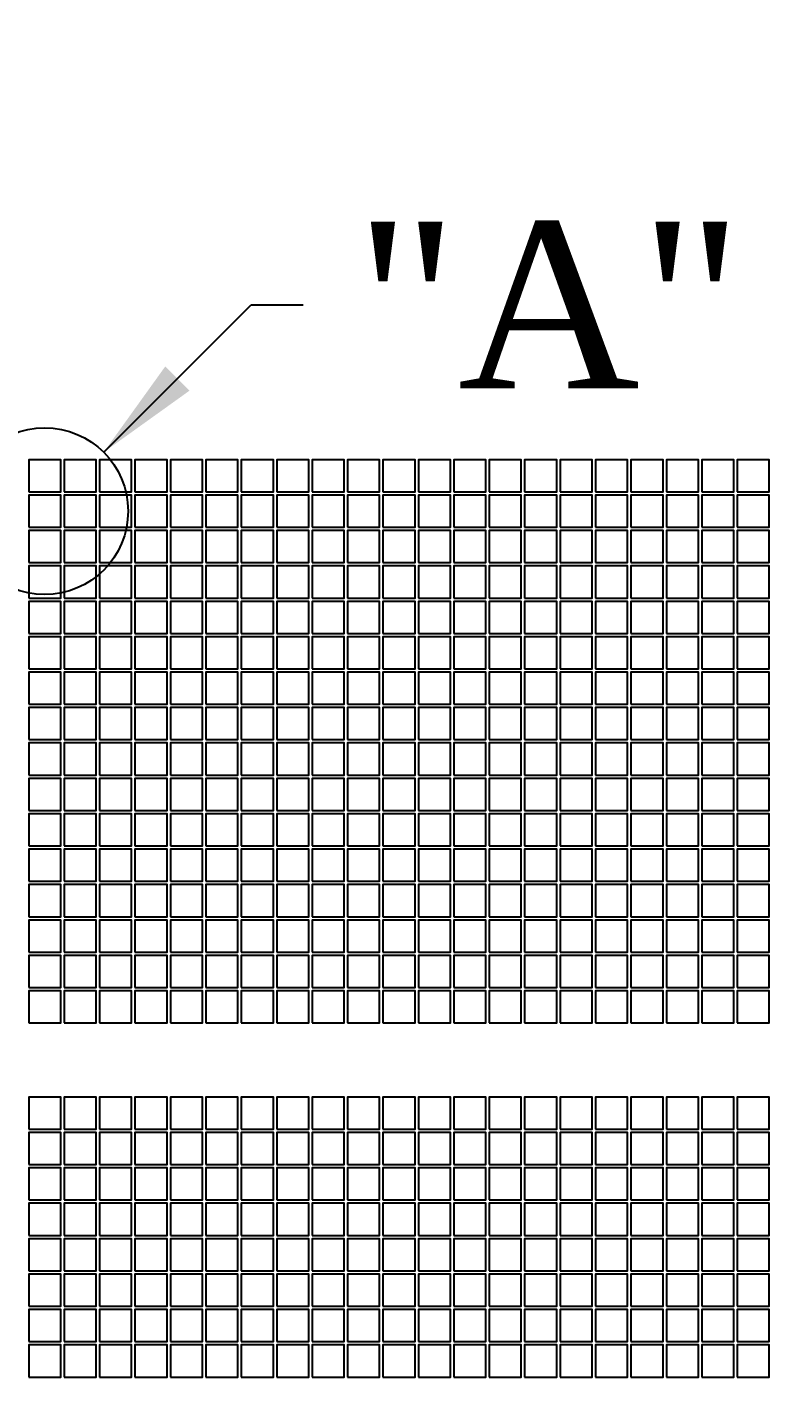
# Model space of a CAD drawing. Extents: x -1 to 152, y 0 to 80.
# Drawn here: x 80.16 to 83.73, y 56.8 to 63.28 of the extents above; entities that cross this region are included whole.
import ezdxf

# ---------------------------------------------------------------- set-up
doc = ezdxf.new("R2010")
doc.units = 0
doc.header["$MEASUREMENT"] = 0
for name, color, linetype in [('Dimension', 7, 'Continuous'), ('Index', 7, 'Continuous'), ('Pixel', 4, 'Continuous')]:
    doc.layers.add(name, color=color, linetype=linetype)
doc.styles.get("Standard").update_dxf_attribs({"font": 'TIMES.TTF'})
doc.dimstyles.get("Standard").update_dxf_attribs({"dimtxt": 0.18, "dimasz": 0.18, "dimexe": 0.18, "dimexo": 0.0625, "dimgap": 0.09, "dimtad": 0, "dimtih": 1, "dimtoh": 1, "dimdec": 4, "dimzin": 0, "dimdsep": 46, "dimtxsty": 'Standard', "dimcen": 0.09, "dimadec": 0, "dimazin": 0, "dimtfac": 1, "dimtdec": 4, "dimtofl": 0, "dimtmove": 0, "dimatfit": 3, "dimfxl": 0, "dimtolj": 1, "dimtzin": 0, "dimarcsym": 0})

# ---------------------------------------------------------------- blocks, each defined once
blk = doc.blocks.new('*D22')
at = {"layer": 'Defpoints', "color": 0}
for p in [(101.744, 65), (80, 61.204), (101.744, 61.204)]:
    blk.add_point(p, dxfattribs=at)
at = {"layer": 'Dimension', "color": 0, "lineweight": -2}
for p, q in [((80, 61.704), (80, 65.5)), ((101.744, 61.704), (101.744, 65.5)), ((80.5, 65), (84.776, 65)), ((101.244, 65), (96.968, 65))]:
    blk.add_line(p, q, dxfattribs=at)
at = {"layer": 'Dimension', "color": 0}
for points in [[(80.5, 65.0833), (80.5, 64.9167), (80, 65)], [(101.244, 65.0833), (101.244, 64.9167), (101.744, 65)]]:
    blk.add_solid(points, dxfattribs=at)
at = {"layer": 'Dimension', "color": 0, "insert": (90.872, 65), "char_height": 0.8, "attachment_point": 5}
blk.add_mtext('\\A1;P0.17x128-0.016=21.744', dxfattribs=at)

msp = doc.modelspace()

# ---------------------------------------------------------------- linework, layer by layer
at = {"layer": 'Index'}
msp.add_circle((80.247, 60.957), 0.4, dxfattribs=at)
at = {"layer": 'Pixel', "color": 2}
for points in [[(80.17, 61.05), (80.324, 61.05), (80.324, 61.204), (80.17, 61.204)], [(80.34, 61.05), (80.494, 61.05), (80.494, 61.204), (80.34, 61.204)], [(80.51, 61.05), (80.664, 61.05), (80.664, 61.204), (80.51, 61.204)], [(80.68, 61.05), (80.834, 61.05), (80.834, 61.204), (80.68, 61.204)], [(80.85, 61.05), (81.004, 61.05), (81.004, 61.204), (80.85, 61.204)], [(81.02, 61.05), (81.174, 61.05), (81.174, 61.204), (81.02, 61.204)], [(81.19, 61.05), (81.344, 61.05), (81.344, 61.204), (81.19, 61.204)], [(81.36, 61.05), (81.514, 61.05), (81.514, 61.204), (81.36, 61.204)], [(81.53, 61.05), (81.684, 61.05), (81.684, 61.204), (81.53, 61.204)], [(81.7, 61.05), (81.854, 61.05), (81.854, 61.204), (81.7, 61.204)], [(81.87, 61.05), (82.024, 61.05), (82.024, 61.204), (81.87, 61.204)], [(82.04, 61.05), (82.194, 61.05), (82.194, 61.204), (82.04, 61.204)], [(82.21, 61.05), (82.364, 61.05), (82.364, 61.204), (82.21, 61.204)], [(82.38, 61.05), (82.534, 61.05), (82.534, 61.204), (82.38, 61.204)], [(82.55, 61.05), (82.704, 61.05), (82.704, 61.204), (82.55, 61.204)], [(82.72, 61.05), (82.874, 61.05), (82.874, 61.204), (82.72, 61.204)], [(82.89, 61.05), (83.044, 61.05), (83.044, 61.204), (82.89, 61.204)], [(83.06, 61.05), (83.214, 61.05), (83.214, 61.204), (83.06, 61.204)], [(83.23, 61.05), (83.384, 61.05), (83.384, 61.204), (83.23, 61.204)], [(83.4, 61.05), (83.554, 61.05), (83.554, 61.204), (83.4, 61.204)], [(83.57, 61.05), (83.724, 61.05), (83.724, 61.204), (83.57, 61.204)], [(80.17, 60.88), (80.324, 60.88), (80.324, 61.034), (80.17, 61.034)], [(80.34, 60.88), (80.494, 60.88), (80.494, 61.034), (80.34, 61.034)], [(80.51, 60.88), (80.664, 60.88), (80.664, 61.034), (80.51, 61.034)], [(80.68, 60.88), (80.834, 60.88), (80.834, 61.034), (80.68, 61.034)], [(80.85, 60.88), (81.004, 60.88), (81.004, 61.034), (80.85, 61.034)], [(81.02, 60.88), (81.174, 60.88), (81.174, 61.034), (81.02, 61.034)], [(81.19, 60.88), (81.344, 60.88), (81.344, 61.034), (81.19, 61.034)], [(81.36, 60.88), (81.514, 60.88), (81.514, 61.034), (81.36, 61.034)], [(81.53, 60.88), (81.684, 60.88), (81.684, 61.034), (81.53, 61.034)], [(81.7, 60.88), (81.854, 60.88), (81.854, 61.034), (81.7, 61.034)], [(81.87, 60.88), (82.024, 60.88), (82.024, 61.034), (81.87, 61.034)], [(82.04, 60.88), (82.194, 60.88), (82.194, 61.034), (82.04, 61.034)], [(82.21, 60.88), (82.364, 60.88), (82.364, 61.034), (82.21, 61.034)], [(82.38, 60.88), (82.534, 60.88), (82.534, 61.034), (82.38, 61.034)], [(82.55, 60.88), (82.704, 60.88), (82.704, 61.034), (82.55, 61.034)], [(82.72, 60.88), (82.874, 60.88), (82.874, 61.034), (82.72, 61.034)], [(82.89, 60.88), (83.044, 60.88), (83.044, 61.034), (82.89, 61.034)], [(83.06, 60.88), (83.214, 60.88), (83.214, 61.034), (83.06, 61.034)], [(83.23, 60.88), (83.384, 60.88), (83.384, 61.034), (83.23, 61.034)], [(83.4, 60.88), (83.554, 60.88), (83.554, 61.034), (83.4, 61.034)], [(83.57, 60.88), (83.724, 60.88), (83.724, 61.034), (83.57, 61.034)], [(80.17, 60.71), (80.324, 60.71), (80.324, 60.864), (80.17, 60.864)], [(80.34, 60.71), (80.494, 60.71), (80.494, 60.864), (80.34, 60.864)], [(80.51, 60.71), (80.664, 60.71), (80.664, 60.864), (80.51, 60.864)], [(80.68, 60.71), (80.834, 60.71), (80.834, 60.864), (80.68, 60.864)], [(80.85, 60.71), (81.004, 60.71), (81.004, 60.864), (80.85, 60.864)], [(81.02, 60.71), (81.174, 60.71), (81.174, 60.864), (81.02, 60.864)], [(81.19, 60.71), (81.344, 60.71), (81.344, 60.864), (81.19, 60.864)], [(81.36, 60.71), (81.514, 60.71), (81.514, 60.864), (81.36, 60.864)], [(81.53, 60.71), (81.684, 60.71), (81.684, 60.864), (81.53, 60.864)], [(81.7, 60.71), (81.854, 60.71), (81.854, 60.864), (81.7, 60.864)], [(81.87, 60.71), (82.024, 60.71), (82.024, 60.864), (81.87, 60.864)], [(82.04, 60.71), (82.194, 60.71), (82.194, 60.864), (82.04, 60.864)], [(82.21, 60.71), (82.364, 60.71), (82.364, 60.864), (82.21, 60.864)], [(82.38, 60.71), (82.534, 60.71), (82.534, 60.864), (82.38, 60.864)], [(82.55, 60.71), (82.704, 60.71), (82.704, 60.864), (82.55, 60.864)], [(82.72, 60.71), (82.874, 60.71), (82.874, 60.864), (82.72, 60.864)], [(82.89, 60.71), (83.044, 60.71), (83.044, 60.864), (82.89, 60.864)], [(83.06, 60.71), (83.214, 60.71), (83.214, 60.864), (83.06, 60.864)], [(83.23, 60.71), (83.384, 60.71), (83.384, 60.864), (83.23, 60.864)], [(83.4, 60.71), (83.554, 60.71), (83.554, 60.864), (83.4, 60.864)], [(83.57, 60.71), (83.724, 60.71), (83.724, 60.864), (83.57, 60.864)], [(80.17, 60.54), (80.324, 60.54), (80.324, 60.694), (80.17, 60.694)], [(80.34, 60.54), (80.494, 60.54), (80.494, 60.694), (80.34, 60.694)], [(80.51, 60.54), (80.664, 60.54), (80.664, 60.694), (80.51, 60.694)], [(80.68, 60.54), (80.834, 60.54), (80.834, 60.694), (80.68, 60.694)], [(80.85, 60.54), (81.004, 60.54), (81.004, 60.694), (80.85, 60.694)], [(81.02, 60.54), (81.174, 60.54), (81.174, 60.694), (81.02, 60.694)], [(81.19, 60.54), (81.344, 60.54), (81.344, 60.694), (81.19, 60.694)], [(81.36, 60.54), (81.514, 60.54), (81.514, 60.694), (81.36, 60.694)], [(81.53, 60.54), (81.684, 60.54), (81.684, 60.694), (81.53, 60.694)], [(81.7, 60.54), (81.854, 60.54), (81.854, 60.694), (81.7, 60.694)], [(81.87, 60.54), (82.024, 60.54), (82.024, 60.694), (81.87, 60.694)], [(82.04, 60.54), (82.194, 60.54), (82.194, 60.694), (82.04, 60.694)], [(82.21, 60.54), (82.364, 60.54), (82.364, 60.694), (82.21, 60.694)], [(82.38, 60.54), (82.534, 60.54), (82.534, 60.694), (82.38, 60.694)], [(82.55, 60.54), (82.704, 60.54), (82.704, 60.694), (82.55, 60.694)], [(82.72, 60.54), (82.874, 60.54), (82.874, 60.694), (82.72, 60.694)], [(82.89, 60.54), (83.044, 60.54), (83.044, 60.694), (82.89, 60.694)], [(83.06, 60.54), (83.214, 60.54), (83.214, 60.694), (83.06, 60.694)], [(83.23, 60.54), (83.384, 60.54), (83.384, 60.694), (83.23, 60.694)], [(83.4, 60.54), (83.554, 60.54), (83.554, 60.694), (83.4, 60.694)], [(83.57, 60.54), (83.724, 60.54), (83.724, 60.694), (83.57, 60.694)], [(80.17, 60.37), (80.324, 60.37), (80.324, 60.524), (80.17, 60.524)], [(80.34, 60.37), (80.494, 60.37), (80.494, 60.524), (80.34, 60.524)], [(80.51, 60.37), (80.664, 60.37), (80.664, 60.524), (80.51, 60.524)], [(80.68, 60.37), (80.834, 60.37), (80.834, 60.524), (80.68, 60.524)], [(80.85, 60.37), (81.004, 60.37), (81.004, 60.524), (80.85, 60.524)], [(81.02, 60.37), (81.174, 60.37), (81.174, 60.524), (81.02, 60.524)], [(81.19, 60.37), (81.344, 60.37), (81.344, 60.524), (81.19, 60.524)], [(81.36, 60.37), (81.514, 60.37), (81.514, 60.524), (81.36, 60.524)], [(81.53, 60.37), (81.684, 60.37), (81.684, 60.524), (81.53, 60.524)], [(81.7, 60.37), (81.854, 60.37), (81.854, 60.524), (81.7, 60.524)], [(81.87, 60.37), (82.024, 60.37), (82.024, 60.524), (81.87, 60.524)], [(82.04, 60.37), (82.194, 60.37), (82.194, 60.524), (82.04, 60.524)], [(82.21, 60.37), (82.364, 60.37), (82.364, 60.524), (82.21, 60.524)], [(82.38, 60.37), (82.534, 60.37), (82.534, 60.524), (82.38, 60.524)], [(82.55, 60.37), (82.704, 60.37), (82.704, 60.524), (82.55, 60.524)], [(82.72, 60.37), (82.874, 60.37), (82.874, 60.524), (82.72, 60.524)], [(82.89, 60.37), (83.044, 60.37), (83.044, 60.524), (82.89, 60.524)], [(83.06, 60.37), (83.214, 60.37), (83.214, 60.524), (83.06, 60.524)], [(83.23, 60.37), (83.384, 60.37), (83.384, 60.524), (83.23, 60.524)], [(83.4, 60.37), (83.554, 60.37), (83.554, 60.524), (83.4, 60.524)], [(83.57, 60.37), (83.724, 60.37), (83.724, 60.524), (83.57, 60.524)], [(80.17, 60.2), (80.324, 60.2), (80.324, 60.354), (80.17, 60.354)], [(80.34, 60.2), (80.494, 60.2), (80.494, 60.354), (80.34, 60.354)], [(80.51, 60.2), (80.664, 60.2), (80.664, 60.354), (80.51, 60.354)], [(80.68, 60.2), (80.834, 60.2), (80.834, 60.354), (80.68, 60.354)], [(80.85, 60.2), (81.004, 60.2), (81.004, 60.354), (80.85, 60.354)], [(81.02, 60.2), (81.174, 60.2), (81.174, 60.354), (81.02, 60.354)], [(81.19, 60.2), (81.344, 60.2), (81.344, 60.354), (81.19, 60.354)], [(81.36, 60.2), (81.514, 60.2), (81.514, 60.354), (81.36, 60.354)], [(81.53, 60.2), (81.684, 60.2), (81.684, 60.354), (81.53, 60.354)], [(81.7, 60.2), (81.854, 60.2), (81.854, 60.354), (81.7, 60.354)], [(81.87, 60.2), (82.024, 60.2), (82.024, 60.354), (81.87, 60.354)], [(82.04, 60.2), (82.194, 60.2), (82.194, 60.354), (82.04, 60.354)], [(82.21, 60.2), (82.364, 60.2), (82.364, 60.354), (82.21, 60.354)], [(82.38, 60.2), (82.534, 60.2), (82.534, 60.354), (82.38, 60.354)], [(82.55, 60.2), (82.704, 60.2), (82.704, 60.354), (82.55, 60.354)], [(82.72, 60.2), (82.874, 60.2), (82.874, 60.354), (82.72, 60.354)], [(82.89, 60.2), (83.044, 60.2), (83.044, 60.354), (82.89, 60.354)], [(83.06, 60.2), (83.214, 60.2), (83.214, 60.354), (83.06, 60.354)], [(83.23, 60.2), (83.384, 60.2), (83.384, 60.354), (83.23, 60.354)], [(83.4, 60.2), (83.554, 60.2), (83.554, 60.354), (83.4, 60.354)], [(83.57, 60.2), (83.724, 60.2), (83.724, 60.354), (83.57, 60.354)], [(80.17, 60.03), (80.324, 60.03), (80.324, 60.184), (80.17, 60.184)], [(80.34, 60.03), (80.494, 60.03), (80.494, 60.184), (80.34, 60.184)], [(80.51, 60.03), (80.664, 60.03), (80.664, 60.184), (80.51, 60.184)], [(80.68, 60.03), (80.834, 60.03), (80.834, 60.184), (80.68, 60.184)], [(80.85, 60.03), (81.004, 60.03), (81.004, 60.184), (80.85, 60.184)], [(81.02, 60.03), (81.174, 60.03), (81.174, 60.184), (81.02, 60.184)], [(81.19, 60.03), (81.344, 60.03), (81.344, 60.184), (81.19, 60.184)], [(81.36, 60.03), (81.514, 60.03), (81.514, 60.184), (81.36, 60.184)], [(81.53, 60.03), (81.684, 60.03), (81.684, 60.184), (81.53, 60.184)], [(81.7, 60.03), (81.854, 60.03), (81.854, 60.184), (81.7, 60.184)], [(81.87, 60.03), (82.024, 60.03), (82.024, 60.184), (81.87, 60.184)], [(82.04, 60.03), (82.194, 60.03), (82.194, 60.184), (82.04, 60.184)], [(82.21, 60.03), (82.364, 60.03), (82.364, 60.184), (82.21, 60.184)], [(82.38, 60.03), (82.534, 60.03), (82.534, 60.184), (82.38, 60.184)], [(82.55, 60.03), (82.704, 60.03), (82.704, 60.184), (82.55, 60.184)], [(82.72, 60.03), (82.874, 60.03), (82.874, 60.184), (82.72, 60.184)], [(82.89, 60.03), (83.044, 60.03), (83.044, 60.184), (82.89, 60.184)], [(83.06, 60.03), (83.214, 60.03), (83.214, 60.184), (83.06, 60.184)], [(83.23, 60.03), (83.384, 60.03), (83.384, 60.184), (83.23, 60.184)], [(83.4, 60.03), (83.554, 60.03), (83.554, 60.184), (83.4, 60.184)], [(83.57, 60.03), (83.724, 60.03), (83.724, 60.184), (83.57, 60.184)], [(80.17, 59.86), (80.324, 59.86), (80.324, 60.014), (80.17, 60.014)], [(80.34, 59.86), (80.494, 59.86), (80.494, 60.014), (80.34, 60.014)], [(80.51, 59.86), (80.664, 59.86), (80.664, 60.014), (80.51, 60.014)], [(80.68, 59.86), (80.834, 59.86), (80.834, 60.014), (80.68, 60.014)], [(80.85, 59.86), (81.004, 59.86), (81.004, 60.014), (80.85, 60.014)], [(81.02, 59.86), (81.174, 59.86), (81.174, 60.014), (81.02, 60.014)], [(81.19, 59.86), (81.344, 59.86), (81.344, 60.014), (81.19, 60.014)], [(81.36, 59.86), (81.514, 59.86), (81.514, 60.014), (81.36, 60.014)], [(81.53, 59.86), (81.684, 59.86), (81.684, 60.014), (81.53, 60.014)], [(81.7, 59.86), (81.854, 59.86), (81.854, 60.014), (81.7, 60.014)], [(81.87, 59.86), (82.024, 59.86), (82.024, 60.014), (81.87, 60.014)], [(82.04, 59.86), (82.194, 59.86), (82.194, 60.014), (82.04, 60.014)], [(82.21, 59.86), (82.364, 59.86), (82.364, 60.014), (82.21, 60.014)], [(82.38, 59.86), (82.534, 59.86), (82.534, 60.014), (82.38, 60.014)], [(82.55, 59.86), (82.704, 59.86), (82.704, 60.014), (82.55, 60.014)], [(82.72, 59.86), (82.874, 59.86), (82.874, 60.014), (82.72, 60.014)], [(82.89, 59.86), (83.044, 59.86), (83.044, 60.014), (82.89, 60.014)], [(83.06, 59.86), (83.214, 59.86), (83.214, 60.014), (83.06, 60.014)], [(83.23, 59.86), (83.384, 59.86), (83.384, 60.014), (83.23, 60.014)], [(83.4, 59.86), (83.554, 59.86), (83.554, 60.014), (83.4, 60.014)], [(83.57, 59.86), (83.724, 59.86), (83.724, 60.014), (83.57, 60.014)], [(80.17, 59.69), (80.324, 59.69), (80.324, 59.844), (80.17, 59.844)], [(80.34, 59.69), (80.494, 59.69), (80.494, 59.844), (80.34, 59.844)], [(80.51, 59.69), (80.664, 59.69), (80.664, 59.844), (80.51, 59.844)], [(80.68, 59.69), (80.834, 59.69), (80.834, 59.844), (80.68, 59.844)], [(80.85, 59.69), (81.004, 59.69), (81.004, 59.844), (80.85, 59.844)], [(81.02, 59.69), (81.174, 59.69), (81.174, 59.844), (81.02, 59.844)], [(81.19, 59.69), (81.344, 59.69), (81.344, 59.844), (81.19, 59.844)], [(81.36, 59.69), (81.514, 59.69), (81.514, 59.844), (81.36, 59.844)], [(81.53, 59.69), (81.684, 59.69), (81.684, 59.844), (81.53, 59.844)], [(81.7, 59.69), (81.854, 59.69), (81.854, 59.844), (81.7, 59.844)], [(81.87, 59.69), (82.024, 59.69), (82.024, 59.844), (81.87, 59.844)], [(82.04, 59.69), (82.194, 59.69), (82.194, 59.844), (82.04, 59.844)], [(82.21, 59.69), (82.364, 59.69), (82.364, 59.844), (82.21, 59.844)], [(82.38, 59.69), (82.534, 59.69), (82.534, 59.844), (82.38, 59.844)], [(82.55, 59.69), (82.704, 59.69), (82.704, 59.844), (82.55, 59.844)], [(82.72, 59.69), (82.874, 59.69), (82.874, 59.844), (82.72, 59.844)], [(82.89, 59.69), (83.044, 59.69), (83.044, 59.844), (82.89, 59.844)], [(83.06, 59.69), (83.214, 59.69), (83.214, 59.844), (83.06, 59.844)], [(83.23, 59.69), (83.384, 59.69), (83.384, 59.844), (83.23, 59.844)], [(83.4, 59.69), (83.554, 59.69), (83.554, 59.844), (83.4, 59.844)], [(83.57, 59.69), (83.724, 59.69), (83.724, 59.844), (83.57, 59.844)], [(80.17, 59.52), (80.324, 59.52), (80.324, 59.674), (80.17, 59.674)], [(80.34, 59.52), (80.494, 59.52), (80.494, 59.674), (80.34, 59.674)], [(80.51, 59.52), (80.664, 59.52), (80.664, 59.674), (80.51, 59.674)], [(80.68, 59.52), (80.834, 59.52), (80.834, 59.674), (80.68, 59.674)], [(80.85, 59.52), (81.004, 59.52), (81.004, 59.674), (80.85, 59.674)], [(81.02, 59.52), (81.174, 59.52), (81.174, 59.674), (81.02, 59.674)], [(81.19, 59.52), (81.344, 59.52), (81.344, 59.674), (81.19, 59.674)], [(81.36, 59.52), (81.514, 59.52), (81.514, 59.674), (81.36, 59.674)], [(81.53, 59.52), (81.684, 59.52), (81.684, 59.674), (81.53, 59.674)], [(81.7, 59.52), (81.854, 59.52), (81.854, 59.674), (81.7, 59.674)], [(81.87, 59.52), (82.024, 59.52), (82.024, 59.674), (81.87, 59.674)], [(82.04, 59.52), (82.194, 59.52), (82.194, 59.674), (82.04, 59.674)], [(82.21, 59.52), (82.364, 59.52), (82.364, 59.674), (82.21, 59.674)], [(82.38, 59.52), (82.534, 59.52), (82.534, 59.674), (82.38, 59.674)], [(82.55, 59.52), (82.704, 59.52), (82.704, 59.674), (82.55, 59.674)], [(82.72, 59.52), (82.874, 59.52), (82.874, 59.674), (82.72, 59.674)], [(82.89, 59.52), (83.044, 59.52), (83.044, 59.674), (82.89, 59.674)], [(83.06, 59.52), (83.214, 59.52), (83.214, 59.674), (83.06, 59.674)], [(83.23, 59.52), (83.384, 59.52), (83.384, 59.674), (83.23, 59.674)], [(83.4, 59.52), (83.554, 59.52), (83.554, 59.674), (83.4, 59.674)], [(83.57, 59.52), (83.724, 59.52), (83.724, 59.674), (83.57, 59.674)], [(80.17, 59.35), (80.324, 59.35), (80.324, 59.504), (80.17, 59.504)], [(80.34, 59.35), (80.494, 59.35), (80.494, 59.504), (80.34, 59.504)], [(80.51, 59.35), (80.664, 59.35), (80.664, 59.504), (80.51, 59.504)], [(80.68, 59.35), (80.834, 59.35), (80.834, 59.504), (80.68, 59.504)], [(80.85, 59.35), (81.004, 59.35), (81.004, 59.504), (80.85, 59.504)], [(81.02, 59.35), (81.174, 59.35), (81.174, 59.504), (81.02, 59.504)], [(81.19, 59.35), (81.344, 59.35), (81.344, 59.504), (81.19, 59.504)], [(81.36, 59.35), (81.514, 59.35), (81.514, 59.504), (81.36, 59.504)], [(81.53, 59.35), (81.684, 59.35), (81.684, 59.504), (81.53, 59.504)], [(81.7, 59.35), (81.854, 59.35), (81.854, 59.504), (81.7, 59.504)], [(81.87, 59.35), (82.024, 59.35), (82.024, 59.504), (81.87, 59.504)], [(82.04, 59.35), (82.194, 59.35), (82.194, 59.504), (82.04, 59.504)], [(82.21, 59.35), (82.364, 59.35), (82.364, 59.504), (82.21, 59.504)], [(82.38, 59.35), (82.534, 59.35), (82.534, 59.504), (82.38, 59.504)], [(82.55, 59.35), (82.704, 59.35), (82.704, 59.504), (82.55, 59.504)], [(82.72, 59.35), (82.874, 59.35), (82.874, 59.504), (82.72, 59.504)], [(82.89, 59.35), (83.044, 59.35), (83.044, 59.504), (82.89, 59.504)], [(83.06, 59.35), (83.214, 59.35), (83.214, 59.504), (83.06, 59.504)], [(83.23, 59.35), (83.384, 59.35), (83.384, 59.504), (83.23, 59.504)], [(83.4, 59.35), (83.554, 59.35), (83.554, 59.504), (83.4, 59.504)], [(83.57, 59.35), (83.724, 59.35), (83.724, 59.504), (83.57, 59.504)], [(80.17, 59.18), (80.324, 59.18), (80.324, 59.334), (80.17, 59.334)], [(80.34, 59.18), (80.494, 59.18), (80.494, 59.334), (80.34, 59.334)], [(80.51, 59.18), (80.664, 59.18), (80.664, 59.334), (80.51, 59.334)], [(80.68, 59.18), (80.834, 59.18), (80.834, 59.334), (80.68, 59.334)], [(80.85, 59.18), (81.004, 59.18), (81.004, 59.334), (80.85, 59.334)], [(81.02, 59.18), (81.174, 59.18), (81.174, 59.334), (81.02, 59.334)], [(81.19, 59.18), (81.344, 59.18), (81.344, 59.334), (81.19, 59.334)], [(81.36, 59.18), (81.514, 59.18), (81.514, 59.334), (81.36, 59.334)], [(81.53, 59.18), (81.684, 59.18), (81.684, 59.334), (81.53, 59.334)], [(81.7, 59.18), (81.854, 59.18), (81.854, 59.334), (81.7, 59.334)], [(81.87, 59.18), (82.024, 59.18), (82.024, 59.334), (81.87, 59.334)], [(82.04, 59.18), (82.194, 59.18), (82.194, 59.334), (82.04, 59.334)], [(82.21, 59.18), (82.364, 59.18), (82.364, 59.334), (82.21, 59.334)], [(82.38, 59.18), (82.534, 59.18), (82.534, 59.334), (82.38, 59.334)], [(82.55, 59.18), (82.704, 59.18), (82.704, 59.334), (82.55, 59.334)], [(82.72, 59.18), (82.874, 59.18), (82.874, 59.334), (82.72, 59.334)], [(82.89, 59.18), (83.044, 59.18), (83.044, 59.334), (82.89, 59.334)], [(83.06, 59.18), (83.214, 59.18), (83.214, 59.334), (83.06, 59.334)], [(83.23, 59.18), (83.384, 59.18), (83.384, 59.334), (83.23, 59.334)], [(83.4, 59.18), (83.554, 59.18), (83.554, 59.334), (83.4, 59.334)], [(83.57, 59.18), (83.724, 59.18), (83.724, 59.334), (83.57, 59.334)], [(80.17, 59.01), (80.324, 59.01), (80.324, 59.164), (80.17, 59.164)], [(80.34, 59.01), (80.494, 59.01), (80.494, 59.164), (80.34, 59.164)], [(80.51, 59.01), (80.664, 59.01), (80.664, 59.164), (80.51, 59.164)], [(80.68, 59.01), (80.834, 59.01), (80.834, 59.164), (80.68, 59.164)], [(80.85, 59.01), (81.004, 59.01), (81.004, 59.164), (80.85, 59.164)], [(81.02, 59.01), (81.174, 59.01), (81.174, 59.164), (81.02, 59.164)], [(81.19, 59.01), (81.344, 59.01), (81.344, 59.164), (81.19, 59.164)], [(81.36, 59.01), (81.514, 59.01), (81.514, 59.164), (81.36, 59.164)], [(81.53, 59.01), (81.684, 59.01), (81.684, 59.164), (81.53, 59.164)], [(81.7, 59.01), (81.854, 59.01), (81.854, 59.164), (81.7, 59.164)], [(81.87, 59.01), (82.024, 59.01), (82.024, 59.164), (81.87, 59.164)], [(82.04, 59.01), (82.194, 59.01), (82.194, 59.164), (82.04, 59.164)], [(82.21, 59.01), (82.364, 59.01), (82.364, 59.164), (82.21, 59.164)], [(82.38, 59.01), (82.534, 59.01), (82.534, 59.164), (82.38, 59.164)], [(82.55, 59.01), (82.704, 59.01), (82.704, 59.164), (82.55, 59.164)], [(82.72, 59.01), (82.874, 59.01), (82.874, 59.164), (82.72, 59.164)], [(82.89, 59.01), (83.044, 59.01), (83.044, 59.164), (82.89, 59.164)], [(83.06, 59.01), (83.214, 59.01), (83.214, 59.164), (83.06, 59.164)], [(83.23, 59.01), (83.384, 59.01), (83.384, 59.164), (83.23, 59.164)], [(83.4, 59.01), (83.554, 59.01), (83.554, 59.164), (83.4, 59.164)], [(83.57, 59.01), (83.724, 59.01), (83.724, 59.164), (83.57, 59.164)], [(80.17, 58.84), (80.324, 58.84), (80.324, 58.994), (80.17, 58.994)], [(80.34, 58.84), (80.494, 58.84), (80.494, 58.994), (80.34, 58.994)], [(80.51, 58.84), (80.664, 58.84), (80.664, 58.994), (80.51, 58.994)], [(80.68, 58.84), (80.834, 58.84), (80.834, 58.994), (80.68, 58.994)], [(80.85, 58.84), (81.004, 58.84), (81.004, 58.994), (80.85, 58.994)], [(81.02, 58.84), (81.174, 58.84), (81.174, 58.994), (81.02, 58.994)], [(81.19, 58.84), (81.344, 58.84), (81.344, 58.994), (81.19, 58.994)], [(81.36, 58.84), (81.514, 58.84), (81.514, 58.994), (81.36, 58.994)], [(81.53, 58.84), (81.684, 58.84), (81.684, 58.994), (81.53, 58.994)], [(81.7, 58.84), (81.854, 58.84), (81.854, 58.994), (81.7, 58.994)], [(81.87, 58.84), (82.024, 58.84), (82.024, 58.994), (81.87, 58.994)], [(82.04, 58.84), (82.194, 58.84), (82.194, 58.994), (82.04, 58.994)], [(82.21, 58.84), (82.364, 58.84), (82.364, 58.994), (82.21, 58.994)], [(82.38, 58.84), (82.534, 58.84), (82.534, 58.994), (82.38, 58.994)], [(82.55, 58.84), (82.704, 58.84), (82.704, 58.994), (82.55, 58.994)], [(82.72, 58.84), (82.874, 58.84), (82.874, 58.994), (82.72, 58.994)], [(82.89, 58.84), (83.044, 58.84), (83.044, 58.994), (82.89, 58.994)], [(83.06, 58.84), (83.214, 58.84), (83.214, 58.994), (83.06, 58.994)], [(83.23, 58.84), (83.384, 58.84), (83.384, 58.994), (83.23, 58.994)], [(83.4, 58.84), (83.554, 58.84), (83.554, 58.994), (83.4, 58.994)], [(83.57, 58.84), (83.724, 58.84), (83.724, 58.994), (83.57, 58.994)], [(80.17, 58.67), (80.324, 58.67), (80.324, 58.824), (80.17, 58.824)], [(80.34, 58.67), (80.494, 58.67), (80.494, 58.824), (80.34, 58.824)], [(80.51, 58.67), (80.664, 58.67), (80.664, 58.824), (80.51, 58.824)], [(80.68, 58.67), (80.834, 58.67), (80.834, 58.824), (80.68, 58.824)], [(80.85, 58.67), (81.004, 58.67), (81.004, 58.824), (80.85, 58.824)], [(81.02, 58.67), (81.174, 58.67), (81.174, 58.824), (81.02, 58.824)], [(81.19, 58.67), (81.344, 58.67), (81.344, 58.824), (81.19, 58.824)], [(81.36, 58.67), (81.514, 58.67), (81.514, 58.824), (81.36, 58.824)], [(81.53, 58.67), (81.684, 58.67), (81.684, 58.824), (81.53, 58.824)], [(81.7, 58.67), (81.854, 58.67), (81.854, 58.824), (81.7, 58.824)], [(81.87, 58.67), (82.024, 58.67), (82.024, 58.824), (81.87, 58.824)], [(82.04, 58.67), (82.194, 58.67), (82.194, 58.824), (82.04, 58.824)], [(82.21, 58.67), (82.364, 58.67), (82.364, 58.824), (82.21, 58.824)], [(82.38, 58.67), (82.534, 58.67), (82.534, 58.824), (82.38, 58.824)], [(82.55, 58.67), (82.704, 58.67), (82.704, 58.824), (82.55, 58.824)], [(82.72, 58.67), (82.874, 58.67), (82.874, 58.824), (82.72, 58.824)], [(82.89, 58.67), (83.044, 58.67), (83.044, 58.824), (82.89, 58.824)], [(83.06, 58.67), (83.214, 58.67), (83.214, 58.824), (83.06, 58.824)], [(83.23, 58.67), (83.384, 58.67), (83.384, 58.824), (83.23, 58.824)], [(83.4, 58.67), (83.554, 58.67), (83.554, 58.824), (83.4, 58.824)], [(83.57, 58.67), (83.724, 58.67), (83.724, 58.824), (83.57, 58.824)], [(80.17, 58.5), (80.324, 58.5), (80.324, 58.654), (80.17, 58.654)], [(80.34, 58.5), (80.494, 58.5), (80.494, 58.654), (80.34, 58.654)], [(80.51, 58.5), (80.664, 58.5), (80.664, 58.654), (80.51, 58.654)], [(80.68, 58.5), (80.834, 58.5), (80.834, 58.654), (80.68, 58.654)], [(80.85, 58.5), (81.004, 58.5), (81.004, 58.654), (80.85, 58.654)], [(81.02, 58.5), (81.174, 58.5), (81.174, 58.654), (81.02, 58.654)], [(81.19, 58.5), (81.344, 58.5), (81.344, 58.654), (81.19, 58.654)], [(81.36, 58.5), (81.514, 58.5), (81.514, 58.654), (81.36, 58.654)], [(81.53, 58.5), (81.684, 58.5), (81.684, 58.654), (81.53, 58.654)], [(81.7, 58.5), (81.854, 58.5), (81.854, 58.654), (81.7, 58.654)], [(81.87, 58.5), (82.024, 58.5), (82.024, 58.654), (81.87, 58.654)], [(82.04, 58.5), (82.194, 58.5), (82.194, 58.654), (82.04, 58.654)], [(82.21, 58.5), (82.364, 58.5), (82.364, 58.654), (82.21, 58.654)], [(82.38, 58.5), (82.534, 58.5), (82.534, 58.654), (82.38, 58.654)], [(82.55, 58.5), (82.704, 58.5), (82.704, 58.654), (82.55, 58.654)], [(82.72, 58.5), (82.874, 58.5), (82.874, 58.654), (82.72, 58.654)], [(82.89, 58.5), (83.044, 58.5), (83.044, 58.654), (82.89, 58.654)], [(83.06, 58.5), (83.214, 58.5), (83.214, 58.654), (83.06, 58.654)], [(83.23, 58.5), (83.384, 58.5), (83.384, 58.654), (83.23, 58.654)], [(83.4, 58.5), (83.554, 58.5), (83.554, 58.654), (83.4, 58.654)], [(83.57, 58.5), (83.724, 58.5), (83.724, 58.654), (83.57, 58.654)]]:
    msp.add_lwpolyline(points, close=True, dxfattribs=at)
at = {"layer": 'Pixel'}
for points in [[(80.17, 57.99), (80.324, 57.99), (80.324, 58.144), (80.17, 58.144)], [(80.34, 57.99), (80.494, 57.99), (80.494, 58.144), (80.34, 58.144)], [(80.51, 57.99), (80.664, 57.99), (80.664, 58.144), (80.51, 58.144)], [(80.68, 57.99), (80.834, 57.99), (80.834, 58.144), (80.68, 58.144)], [(80.85, 57.99), (81.004, 57.99), (81.004, 58.144), (80.85, 58.144)], [(81.02, 57.99), (81.174, 57.99), (81.174, 58.144), (81.02, 58.144)], [(81.19, 57.99), (81.344, 57.99), (81.344, 58.144), (81.19, 58.144)], [(81.36, 57.99), (81.514, 57.99), (81.514, 58.144), (81.36, 58.144)], [(81.53, 57.99), (81.684, 57.99), (81.684, 58.144), (81.53, 58.144)], [(81.7, 57.99), (81.854, 57.99), (81.854, 58.144), (81.7, 58.144)], [(81.87, 57.99), (82.024, 57.99), (82.024, 58.144), (81.87, 58.144)], [(82.04, 57.99), (82.194, 57.99), (82.194, 58.144), (82.04, 58.144)], [(82.21, 57.99), (82.364, 57.99), (82.364, 58.144), (82.21, 58.144)], [(82.38, 57.99), (82.534, 57.99), (82.534, 58.144), (82.38, 58.144)], [(82.55, 57.99), (82.704, 57.99), (82.704, 58.144), (82.55, 58.144)], [(82.72, 57.99), (82.874, 57.99), (82.874, 58.144), (82.72, 58.144)], [(82.89, 57.99), (83.044, 57.99), (83.044, 58.144), (82.89, 58.144)], [(83.06, 57.99), (83.214, 57.99), (83.214, 58.144), (83.06, 58.144)], [(83.23, 57.99), (83.384, 57.99), (83.384, 58.144), (83.23, 58.144)], [(83.4, 57.99), (83.554, 57.99), (83.554, 58.144), (83.4, 58.144)], [(83.57, 57.99), (83.724, 57.99), (83.724, 58.144), (83.57, 58.144)], [(80.17, 57.82), (80.324, 57.82), (80.324, 57.974), (80.17, 57.974)], [(80.34, 57.82), (80.494, 57.82), (80.494, 57.974), (80.34, 57.974)], [(80.51, 57.82), (80.664, 57.82), (80.664, 57.974), (80.51, 57.974)], [(80.68, 57.82), (80.834, 57.82), (80.834, 57.974), (80.68, 57.974)], [(80.85, 57.82), (81.004, 57.82), (81.004, 57.974), (80.85, 57.974)], [(81.02, 57.82), (81.174, 57.82), (81.174, 57.974), (81.02, 57.974)], [(81.19, 57.82), (81.344, 57.82), (81.344, 57.974), (81.19, 57.974)], [(81.36, 57.82), (81.514, 57.82), (81.514, 57.974), (81.36, 57.974)], [(81.53, 57.82), (81.684, 57.82), (81.684, 57.974), (81.53, 57.974)], [(81.7, 57.82), (81.854, 57.82), (81.854, 57.974), (81.7, 57.974)], [(81.87, 57.82), (82.024, 57.82), (82.024, 57.974), (81.87, 57.974)], [(82.04, 57.82), (82.194, 57.82), (82.194, 57.974), (82.04, 57.974)], [(82.21, 57.82), (82.364, 57.82), (82.364, 57.974), (82.21, 57.974)], [(82.38, 57.82), (82.534, 57.82), (82.534, 57.974), (82.38, 57.974)], [(82.55, 57.82), (82.704, 57.82), (82.704, 57.974), (82.55, 57.974)], [(82.72, 57.82), (82.874, 57.82), (82.874, 57.974), (82.72, 57.974)], [(82.89, 57.82), (83.044, 57.82), (83.044, 57.974), (82.89, 57.974)], [(83.06, 57.82), (83.214, 57.82), (83.214, 57.974), (83.06, 57.974)], [(83.23, 57.82), (83.384, 57.82), (83.384, 57.974), (83.23, 57.974)], [(83.4, 57.82), (83.554, 57.82), (83.554, 57.974), (83.4, 57.974)], [(83.57, 57.82), (83.724, 57.82), (83.724, 57.974), (83.57, 57.974)], [(80.17, 57.65), (80.324, 57.65), (80.324, 57.804), (80.17, 57.804)], [(80.34, 57.65), (80.494, 57.65), (80.494, 57.804), (80.34, 57.804)], [(80.51, 57.65), (80.664, 57.65), (80.664, 57.804), (80.51, 57.804)], [(80.68, 57.65), (80.834, 57.65), (80.834, 57.804), (80.68, 57.804)], [(80.85, 57.65), (81.004, 57.65), (81.004, 57.804), (80.85, 57.804)], [(81.02, 57.65), (81.174, 57.65), (81.174, 57.804), (81.02, 57.804)], [(81.19, 57.65), (81.344, 57.65), (81.344, 57.804), (81.19, 57.804)], [(81.36, 57.65), (81.514, 57.65), (81.514, 57.804), (81.36, 57.804)], [(81.53, 57.65), (81.684, 57.65), (81.684, 57.804), (81.53, 57.804)], [(81.7, 57.65), (81.854, 57.65), (81.854, 57.804), (81.7, 57.804)], [(81.87, 57.65), (82.024, 57.65), (82.024, 57.804), (81.87, 57.804)], [(82.04, 57.65), (82.194, 57.65), (82.194, 57.804), (82.04, 57.804)], [(82.21, 57.65), (82.364, 57.65), (82.364, 57.804), (82.21, 57.804)], [(82.38, 57.65), (82.534, 57.65), (82.534, 57.804), (82.38, 57.804)], [(82.55, 57.65), (82.704, 57.65), (82.704, 57.804), (82.55, 57.804)], [(82.72, 57.65), (82.874, 57.65), (82.874, 57.804), (82.72, 57.804)], [(82.89, 57.65), (83.044, 57.65), (83.044, 57.804), (82.89, 57.804)], [(83.06, 57.65), (83.214, 57.65), (83.214, 57.804), (83.06, 57.804)], [(83.23, 57.65), (83.384, 57.65), (83.384, 57.804), (83.23, 57.804)], [(83.4, 57.65), (83.554, 57.65), (83.554, 57.804), (83.4, 57.804)], [(83.57, 57.65), (83.724, 57.65), (83.724, 57.804), (83.57, 57.804)], [(80.17, 57.48), (80.324, 57.48), (80.324, 57.634), (80.17, 57.634)], [(80.34, 57.48), (80.494, 57.48), (80.494, 57.634), (80.34, 57.634)], [(80.51, 57.48), (80.664, 57.48), (80.664, 57.634), (80.51, 57.634)], [(80.68, 57.48), (80.834, 57.48), (80.834, 57.634), (80.68, 57.634)], [(80.85, 57.48), (81.004, 57.48), (81.004, 57.634), (80.85, 57.634)], [(81.02, 57.48), (81.174, 57.48), (81.174, 57.634), (81.02, 57.634)], [(81.19, 57.48), (81.344, 57.48), (81.344, 57.634), (81.19, 57.634)], [(81.36, 57.48), (81.514, 57.48), (81.514, 57.634), (81.36, 57.634)], [(81.53, 57.48), (81.684, 57.48), (81.684, 57.634), (81.53, 57.634)], [(81.7, 57.48), (81.854, 57.48), (81.854, 57.634), (81.7, 57.634)], [(81.87, 57.48), (82.024, 57.48), (82.024, 57.634), (81.87, 57.634)], [(82.04, 57.48), (82.194, 57.48), (82.194, 57.634), (82.04, 57.634)], [(82.21, 57.48), (82.364, 57.48), (82.364, 57.634), (82.21, 57.634)], [(82.38, 57.48), (82.534, 57.48), (82.534, 57.634), (82.38, 57.634)], [(82.55, 57.48), (82.704, 57.48), (82.704, 57.634), (82.55, 57.634)], [(82.72, 57.48), (82.874, 57.48), (82.874, 57.634), (82.72, 57.634)], [(82.89, 57.48), (83.044, 57.48), (83.044, 57.634), (82.89, 57.634)], [(83.06, 57.48), (83.214, 57.48), (83.214, 57.634), (83.06, 57.634)], [(83.23, 57.48), (83.384, 57.48), (83.384, 57.634), (83.23, 57.634)], [(83.4, 57.48), (83.554, 57.48), (83.554, 57.634), (83.4, 57.634)], [(83.57, 57.48), (83.724, 57.48), (83.724, 57.634), (83.57, 57.634)], [(80.17, 57.31), (80.324, 57.31), (80.324, 57.464), (80.17, 57.464)], [(80.34, 57.31), (80.494, 57.31), (80.494, 57.464), (80.34, 57.464)], [(80.51, 57.31), (80.664, 57.31), (80.664, 57.464), (80.51, 57.464)], [(80.68, 57.31), (80.834, 57.31), (80.834, 57.464), (80.68, 57.464)], [(80.85, 57.31), (81.004, 57.31), (81.004, 57.464), (80.85, 57.464)], [(81.02, 57.31), (81.174, 57.31), (81.174, 57.464), (81.02, 57.464)], [(81.19, 57.31), (81.344, 57.31), (81.344, 57.464), (81.19, 57.464)], [(81.36, 57.31), (81.514, 57.31), (81.514, 57.464), (81.36, 57.464)], [(81.53, 57.31), (81.684, 57.31), (81.684, 57.464), (81.53, 57.464)], [(81.7, 57.31), (81.854, 57.31), (81.854, 57.464), (81.7, 57.464)], [(81.87, 57.31), (82.024, 57.31), (82.024, 57.464), (81.87, 57.464)], [(82.04, 57.31), (82.194, 57.31), (82.194, 57.464), (82.04, 57.464)], [(82.21, 57.31), (82.364, 57.31), (82.364, 57.464), (82.21, 57.464)], [(82.38, 57.31), (82.534, 57.31), (82.534, 57.464), (82.38, 57.464)], [(82.55, 57.31), (82.704, 57.31), (82.704, 57.464), (82.55, 57.464)], [(82.72, 57.31), (82.874, 57.31), (82.874, 57.464), (82.72, 57.464)], [(82.89, 57.31), (83.044, 57.31), (83.044, 57.464), (82.89, 57.464)], [(83.06, 57.31), (83.214, 57.31), (83.214, 57.464), (83.06, 57.464)], [(83.23, 57.31), (83.384, 57.31), (83.384, 57.464), (83.23, 57.464)], [(83.4, 57.31), (83.554, 57.31), (83.554, 57.464), (83.4, 57.464)], [(83.57, 57.31), (83.724, 57.31), (83.724, 57.464), (83.57, 57.464)], [(80.17, 57.14), (80.324, 57.14), (80.324, 57.294), (80.17, 57.294)], [(80.34, 57.14), (80.494, 57.14), (80.494, 57.294), (80.34, 57.294)], [(80.51, 57.14), (80.664, 57.14), (80.664, 57.294), (80.51, 57.294)], [(80.68, 57.14), (80.834, 57.14), (80.834, 57.294), (80.68, 57.294)], [(80.85, 57.14), (81.004, 57.14), (81.004, 57.294), (80.85, 57.294)], [(81.02, 57.14), (81.174, 57.14), (81.174, 57.294), (81.02, 57.294)], [(81.19, 57.14), (81.344, 57.14), (81.344, 57.294), (81.19, 57.294)], [(81.36, 57.14), (81.514, 57.14), (81.514, 57.294), (81.36, 57.294)], [(81.53, 57.14), (81.684, 57.14), (81.684, 57.294), (81.53, 57.294)], [(81.7, 57.14), (81.854, 57.14), (81.854, 57.294), (81.7, 57.294)], [(81.87, 57.14), (82.024, 57.14), (82.024, 57.294), (81.87, 57.294)], [(82.04, 57.14), (82.194, 57.14), (82.194, 57.294), (82.04, 57.294)], [(82.21, 57.14), (82.364, 57.14), (82.364, 57.294), (82.21, 57.294)], [(82.38, 57.14), (82.534, 57.14), (82.534, 57.294), (82.38, 57.294)], [(82.55, 57.14), (82.704, 57.14), (82.704, 57.294), (82.55, 57.294)], [(82.72, 57.14), (82.874, 57.14), (82.874, 57.294), (82.72, 57.294)], [(82.89, 57.14), (83.044, 57.14), (83.044, 57.294), (82.89, 57.294)], [(83.06, 57.14), (83.214, 57.14), (83.214, 57.294), (83.06, 57.294)], [(83.23, 57.14), (83.384, 57.14), (83.384, 57.294), (83.23, 57.294)], [(83.4, 57.14), (83.554, 57.14), (83.554, 57.294), (83.4, 57.294)], [(83.57, 57.14), (83.724, 57.14), (83.724, 57.294), (83.57, 57.294)], [(80.17, 56.97), (80.324, 56.97), (80.324, 57.124), (80.17, 57.124)], [(80.34, 56.97), (80.494, 56.97), (80.494, 57.124), (80.34, 57.124)], [(80.51, 56.97), (80.664, 56.97), (80.664, 57.124), (80.51, 57.124)], [(80.68, 56.97), (80.834, 56.97), (80.834, 57.124), (80.68, 57.124)], [(80.85, 56.97), (81.004, 56.97), (81.004, 57.124), (80.85, 57.124)], [(81.02, 56.97), (81.174, 56.97), (81.174, 57.124), (81.02, 57.124)], [(81.19, 56.97), (81.344, 56.97), (81.344, 57.124), (81.19, 57.124)], [(81.36, 56.97), (81.514, 56.97), (81.514, 57.124), (81.36, 57.124)], [(81.53, 56.97), (81.684, 56.97), (81.684, 57.124), (81.53, 57.124)], [(81.7, 56.97), (81.854, 56.97), (81.854, 57.124), (81.7, 57.124)], [(81.87, 56.97), (82.024, 56.97), (82.024, 57.124), (81.87, 57.124)], [(82.04, 56.97), (82.194, 56.97), (82.194, 57.124), (82.04, 57.124)], [(82.21, 56.97), (82.364, 56.97), (82.364, 57.124), (82.21, 57.124)], [(82.38, 56.97), (82.534, 56.97), (82.534, 57.124), (82.38, 57.124)], [(82.55, 56.97), (82.704, 56.97), (82.704, 57.124), (82.55, 57.124)], [(82.72, 56.97), (82.874, 56.97), (82.874, 57.124), (82.72, 57.124)], [(82.89, 56.97), (83.044, 56.97), (83.044, 57.124), (82.89, 57.124)], [(83.06, 56.97), (83.214, 56.97), (83.214, 57.124), (83.06, 57.124)], [(83.23, 56.97), (83.384, 56.97), (83.384, 57.124), (83.23, 57.124)], [(83.4, 56.97), (83.554, 56.97), (83.554, 57.124), (83.4, 57.124)], [(83.57, 56.97), (83.724, 56.97), (83.724, 57.124), (83.57, 57.124)], [(80.17, 56.8), (80.324, 56.8), (80.324, 56.954), (80.17, 56.954)], [(80.34, 56.8), (80.494, 56.8), (80.494, 56.954), (80.34, 56.954)], [(80.51, 56.8), (80.664, 56.8), (80.664, 56.954), (80.51, 56.954)], [(80.68, 56.8), (80.834, 56.8), (80.834, 56.954), (80.68, 56.954)], [(80.85, 56.8), (81.004, 56.8), (81.004, 56.954), (80.85, 56.954)], [(81.02, 56.8), (81.174, 56.8), (81.174, 56.954), (81.02, 56.954)], [(81.19, 56.8), (81.344, 56.8), (81.344, 56.954), (81.19, 56.954)], [(81.36, 56.8), (81.514, 56.8), (81.514, 56.954), (81.36, 56.954)], [(81.53, 56.8), (81.684, 56.8), (81.684, 56.954), (81.53, 56.954)], [(81.7, 56.8), (81.854, 56.8), (81.854, 56.954), (81.7, 56.954)], [(81.87, 56.8), (82.024, 56.8), (82.024, 56.954), (81.87, 56.954)], [(82.04, 56.8), (82.194, 56.8), (82.194, 56.954), (82.04, 56.954)], [(82.21, 56.8), (82.364, 56.8), (82.364, 56.954), (82.21, 56.954)], [(82.38, 56.8), (82.534, 56.8), (82.534, 56.954), (82.38, 56.954)], [(82.55, 56.8), (82.704, 56.8), (82.704, 56.954), (82.55, 56.954)], [(82.72, 56.8), (82.874, 56.8), (82.874, 56.954), (82.72, 56.954)], [(82.89, 56.8), (83.044, 56.8), (83.044, 56.954), (82.89, 56.954)], [(83.06, 56.8), (83.214, 56.8), (83.214, 56.954), (83.06, 56.954)], [(83.23, 56.8), (83.384, 56.8), (83.384, 56.954), (83.23, 56.954)], [(83.4, 56.8), (83.554, 56.8), (83.554, 56.954), (83.4, 56.954)], [(83.57, 56.8), (83.724, 56.8), (83.724, 56.954), (83.57, 56.954)]]:
    msp.add_lwpolyline(points, close=True, dxfattribs=at)

# ---------------------------------------------------------------- texts
at = {"layer": 'Index', "insert": (81.73695, 61.94695), "char_height": 0.8, "attachment_point": 4}
msp.add_mtext('"A"', dxfattribs=at)

# ---------------------------------------------------------------- dimensions: what is measured, and where the dimension line sits
at = {"layer": 'Dimension'}
dim = msp.add_linear_dim(base=(101.744, 65), p1=(80, 61.204), p2=(101.744, 61.204), text='P0.17x128-0.016=<>', dimstyle='Standard', override={"dimtxt": 0.8, "dimasz": 0.5, "dimexe": 0.5, "dimexo": 0.5, "dimgap": 0.1, "dimtih": 0, "dimtoh": 0, "dimdec": 3}, dxfattribs=at)
dim.commit()
dim.dimension.update_dxf_attribs({"geometry": '*D22', "text_midpoint": (90.872, 65)})

# ---------------------------------------------------------------- leaders
at = {"layer": 'Index'}
msp.add_leader([(80.52984, 61.23984), (81.23695, 61.94695), (81.48695, 61.94695)], dimstyle='Standard', override={"dimtxt": 0.5, "dimasz": 0.5, "dimexe": 0.5, "dimexo": 0.5, "dimgap": 0.1, "dimtih": 0, "dimdec": 2}, dxfattribs=at)

doc.saveas('drawing.dxf')
